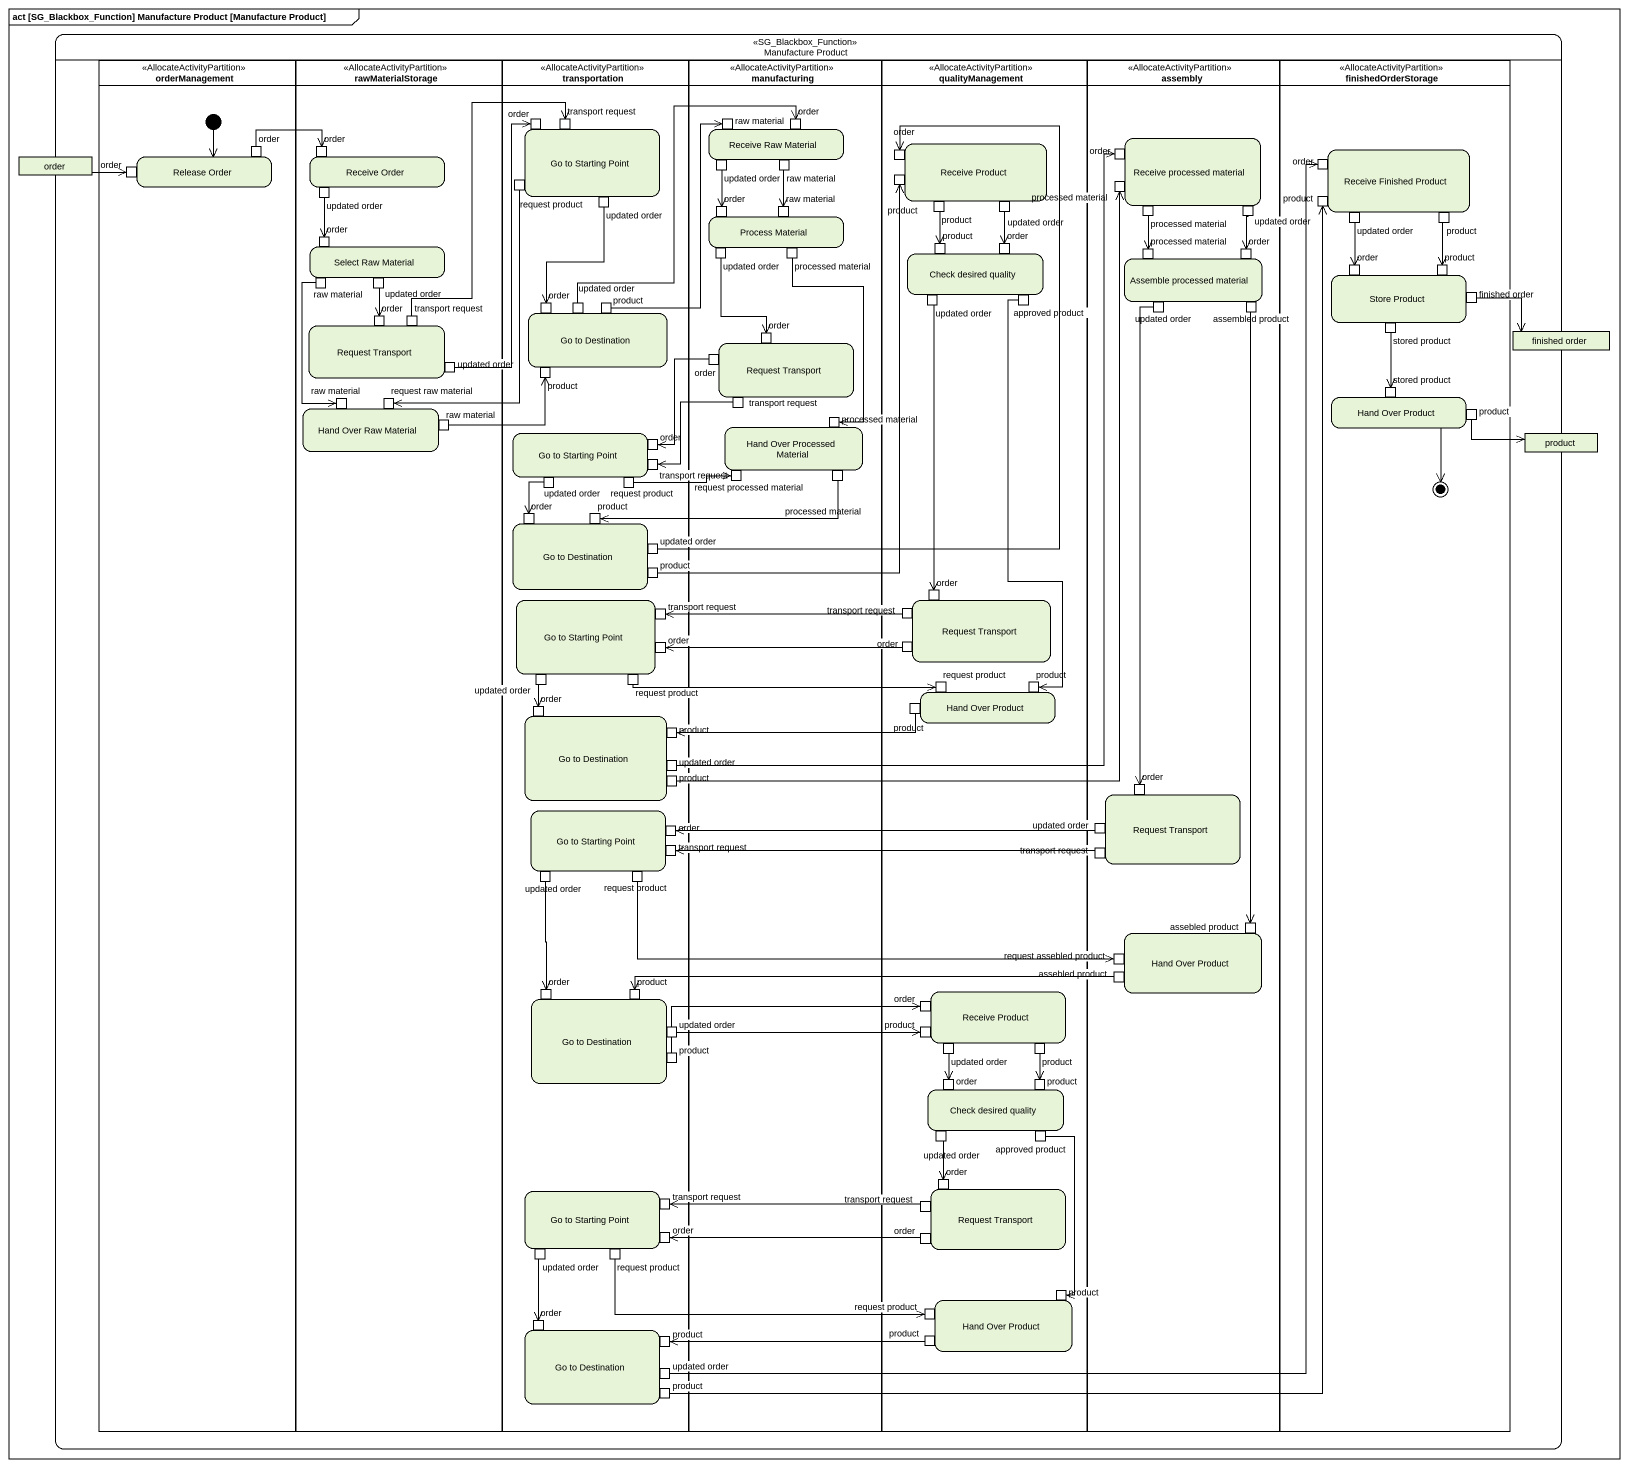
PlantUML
@startuml
mainframe act [SG_Blackbox_Function] Manufacture Product [Manufacture Product]
hide empty description
state "Manufacture Product" as Manufacture_Product <<SG_Blackbox_Function>> {
  state orderManagement <<AllocateActivityPartition>> {
    state "Release Order" as Release_Order {
      state "order" as order_4 <<outputPin>>
      state "order" as order_9 <<inputPin>>
    }
    [*] --> Release_Order
  }
  state rawMaterialStorage <<AllocateActivityPartition>> {
    state "Receive Order" as Receive_Order {
      state "order" as order_5 <<inputPin>>
      state "updated order" as updated_order_2 <<outputPin>>
    }
    state "Select Raw Material" as Select_Raw_Material {
      state "order" as order_10 <<inputPin>>
      state "raw material" as raw_material_4 <<outputPin>>
      state "updated order" as updated_order_7 <<outputPin>>
    }
    state "Request Transport" as Request_Transport {
      state "order" as order_15 <<inputPin>>
      state "transport request" as transport_request_2 <<outputPin>>
      state "updated order" as updated_order_12 <<outputPin>>
    }
    state "Hand Over Raw Material" as Hand_Over_Raw_Material {
      state "raw material" as raw_material_5 <<inputPin>>
      state "request raw material" as request_raw_material <<inputPin>>
      state "raw material" as raw_material_6 <<outputPin>>
    }
  }
  state transportation <<AllocateActivityPartition>> {
    state "Go to Starting Point" as Go_to_Starting_Point {
      state order <<inputPin>>
      state "transport request" as transport_request <<inputPin>>
      state "request product" as request_product <<outputPin>>
      state "updated order" as updated_order_3 <<outputPin>>
    }
    state "Go to Destination" as Go_to_Destination {
      state "order" as order_16 <<inputPin>>
      state "updated order" as updated_order_9 <<outputPin>>
      state "product" as product_7 <<outputPin>>
      state "product" as product_8 <<inputPin>>
    }
    state "Go to Starting Point" as Go_to_Starting_Point_2 {
      state "order" as order_19 <<inputPin>>
      state "transport request" as transport_request_4 <<inputPin>>
      state "updated order" as updated_order_13 <<outputPin>>
      state "request product" as request_product_2 <<outputPin>>
    }
    state "Go to Destination" as Go_to_Destination_2 {
      state "order" as order_20 <<inputPin>>
      state "product" as product_11 <<inputPin>>
      state "updated order" as updated_order_14 <<outputPin>>
      state "product" as product_12 <<outputPin>>
    }
    state "Go to Starting Point" as Go_to_Starting_Point_3 {
      state "transport request" as transport_request_5 <<inputPin>>
      state "order" as order_22 <<inputPin>>
      state "updated order" as updated_order_15 <<outputPin>>
      state "request product" as request_product_3 <<outputPin>>
    }
    state "Go to Destination" as Go_to_Destination_3 {
      state "order" as order_24 <<inputPin>>
      state "product" as product_15 <<inputPin>>
      state "product" as product_16 <<outputPin>>
      state "updated order" as updated_order_16 <<outputPin>>
    }
    state "Go to Starting Point" as Go_to_Starting_Point_4 {
      state "order" as order_26 <<inputPin>>
      state "transport request" as transport_request_7 <<inputPin>>
      state "updated order" as updated_order_18 <<outputPin>>
      state "request product" as request_product_5 <<outputPin>>
    }
    state "Go to Destination" as Go_to_Destination_4 {
      state "order" as order_27 <<inputPin>>
      state "product" as product_17 <<inputPin>>
      state "product" as product_18 <<outputPin>>
      state "updated order" as updated_order_19 <<outputPin>>
    }
    state "Go to Starting Point" as Go_to_Starting_Point_5 {
      state "transport request" as transport_request_9 <<inputPin>>
      state "updated order" as updated_order_22 <<outputPin>>
      state "request product" as request_product_6 <<outputPin>>
      state "order" as order_31 <<inputPin>>
    }
    state "Go to Destination" as Go_to_Destination_5 {
      state "order" as order_33 <<inputPin>>
      state "product" as product_23 <<inputPin>>
      state "product" as product_25 <<outputPin>>
      state "updated order" as updated_order_23 <<outputPin>>
    }
  }
  state manufacturing <<AllocateActivityPartition>> {
    state "Receive Raw Material" as Receive_Raw_Material {
      state "raw material" as raw_material <<inputPin>>
      state "order" as order_2 <<inputPin>>
      state "updated order" as updated_order <<outputPin>>
      state "raw material" as raw_material_2 <<outputPin>>
    }
    state "Process Material" as Process_Material {
      state "order" as order_11 <<inputPin>>
      state "raw material" as raw_material_3 <<inputPin>>
      state "updated order" as updated_order_8 <<outputPin>>
      state "processed material" as processed_material_3 <<outputPin>>
    }
    state "Request Transport" as Request_Transport_2 {
      state "order" as order_17 <<outputPin>>
      state "order" as order_18 <<inputPin>>
      state "transport request" as transport_request_3 <<outputPin>>
    }
    state "Hand Over Processed Material" as Hand_Over_Processed_Material {
      state "processed material" as processed_material_5 <<inputPin>>
      state "request processed material" as request_processed_material <<inputPin>>
      state "processed material" as processed_material_6 <<outputPin>>
    }
  }
  state qualityManagement <<AllocateActivityPartition>> {
    state "Receive Product" as Receive_Product {
      state "order" as order_6 <<inputPin>>
      state product <<inputPin>>
      state "product" as product_2 <<outputPin>>
      state "updated order" as updated_order_4 <<outputPin>>
    }
    state "Check desired quality" as Check_desired_quality {
      state "product" as product_5 <<inputPin>>
      state "order" as order_12 <<inputPin>>
      state "updated order" as updated_order_10 <<outputPin>>
      state "approved product" as approved_product <<outputPin>>
    }
    state "Request Transport" as Request_Transport_3 {
      state "order" as order_21 <<inputPin>>
      state "transport request" as transport_request_6 <<outputPin>>
      state "order" as order_23 <<outputPin>>
    }
    state "Hand Over Product" as Hand_Over_Product_2 {
      state "product" as product_13 <<outputPin>>
      state "request product" as request_product_4 <<inputPin>>
      state "product" as product_14 <<inputPin>>
    }
    state "Receive Product" as Receive_Product_2 {
      state "order" as order_28 <<inputPin>>
      state "product" as product_19 <<inputPin>>
      state "updated order" as updated_order_20 <<outputPin>>
      state "product" as product_20 <<outputPin>>
    }
    state "Check desired quality" as Check_desired_quality_2 {
      state "order" as order_29 <<inputPin>>
      state "product" as product_21 <<inputPin>>
      state "updated order" as updated_order_21 <<outputPin>>
      state "approved product" as approved_product_2 <<outputPin>>
    }
    state "Request Transport" as Request_Transport_5 {
      state "transport request" as transport_request_10 <<outputPin>>
      state "order" as order_30 <<inputPin>>
      state "order" as order_32 <<outputPin>>
    }
    state "Hand Over Product" as Hand_Over_Product_4 {
      state "request product" as request_product_7 <<inputPin>>
      state "product" as product_22 <<inputPin>>
      state "product" as product_24 <<outputPin>>
    }
  }
  state assembly <<AllocateActivityPartition>> {
    state "Receive processed material" as Receive_processed_material {
      state "order" as order_7 <<inputPin>>
      state "processed material" as processed_material <<inputPin>>
      state "processed material" as processed_material_2 <<outputPin>>
      state "updated order" as updated_order_5 <<outputPin>>
    }
    state "Assemble processed material" as Assemble_processed_material {
      state "processed material" as processed_material_4 <<inputPin>>
      state "order" as order_13 <<inputPin>>
      state "updated order" as updated_order_11 <<outputPin>>
      state "assembled product" as assembled_product <<outputPin>>
    }
    state "Request Transport" as Request_Transport_4 {
      state "order" as order_25 <<inputPin>>
      state "updated order" as updated_order_17 <<outputPin>>
      state "transport request" as transport_request_8 <<outputPin>>
    }
    state "Hand Over Product" as Hand_Over_Product_3 {
      state "assebled product" as assebled_product <<inputPin>>
      state "request assebled product" as request_assebled_product <<inputPin>>
      state "assebled product" as assebled_product_2 <<outputPin>>
    }
  }
  state finishedOrderStorage <<AllocateActivityPartition>> {
    state "Receive Finished Product" as Receive_Finished_Product {
      state "order" as order_8 <<inputPin>>
      state "product" as product_3 <<inputPin>>
      state "updated order" as updated_order_6 <<outputPin>>
      state "product" as product_4 <<outputPin>>
    }
    state "Store Product" as Store_Product {
      state "order" as order_14 <<inputPin>>
      state "product" as product_6 <<inputPin>>
      state "finished order" as finished_order <<outputPin>>
      state "stored product" as stored_product <<outputPin>>
    }
    state "Hand Over Product" as Hand_Over_Product {
      state "stored product" as stored_product_2 <<inputPin>>
      state "product" as product_9 <<outputPin>>
    }
    Hand_Over_Product --> [*]
  }
  state "order" as order_3 <<object>>
  state "finished order" as finished_order_2 <<object>>
  state "product" as product_10 <<object>>
}
order_3 -right-> order_9
order_4 -right-> order_5
updated_order --> order_11
raw_material_2 --> raw_material_3
updated_order_2 --> order_10
request_product --> request_raw_material
updated_order_3 --> order_16
product_2 --> product_5
updated_order_4 --> order_12
processed_material_2 --> processed_material_4
updated_order_5 --> order_13
updated_order_6 --> order_14
product_4 --> product_6
raw_material_4 --> raw_material_5
updated_order_7 --> order_15
updated_order_8 --> order_18
processed_material_3 --> processed_material_5
transport_request_2 -up-> transport_request
updated_order_9 -up-> order_2
product_7 -up-> raw_material
updated_order_10 --> order_21
approved_product --> product_14
updated_order_11 --> order_25
assembled_product --> assebled_product
finished_order -right-> finished_order_2
order_17 --> order_19
stored_product --> stored_product_2
updated_order_12 -up-> order
transport_request_3 --> transport_request_4
raw_material_6 -right-> product_8
product_9 -right-> product_10
processed_material_6 -left-> product_11
updated_order_13 --> order_20
request_product_2 -right-> request_processed_material
updated_order_14 -up-> order_6
product_12 -up-> product
transport_request_6 -left-> transport_request_5
order_23 -left-> order_22
updated_order_15 --> order_24
request_product_3 -right-> request_product_4
product_13 -left-> product_15
product_16 -up-> processed_material
updated_order_16 -up-> order_7
updated_order_17 -left-> order_26
transport_request_8 -left-> transport_request_7
updated_order_18 --> order_27
request_product_5 -right-> request_assebled_product
assebled_product_2 -left-> product_17
product_18 -right-> product_19
updated_order_19 -right-> order_28
updated_order_20 --> order_29
product_20 --> product_21
updated_order_21 --> order_30
approved_product_2 --> product_22
transport_request_10 -left-> transport_request_9
updated_order_22 --> order_33
request_product_6 -right-> request_product_7
order_32 -left-> order_31
product_24 -left-> product_23
product_25 -up-> product_3
updated_order_23 -up-> order_8
@enduml
